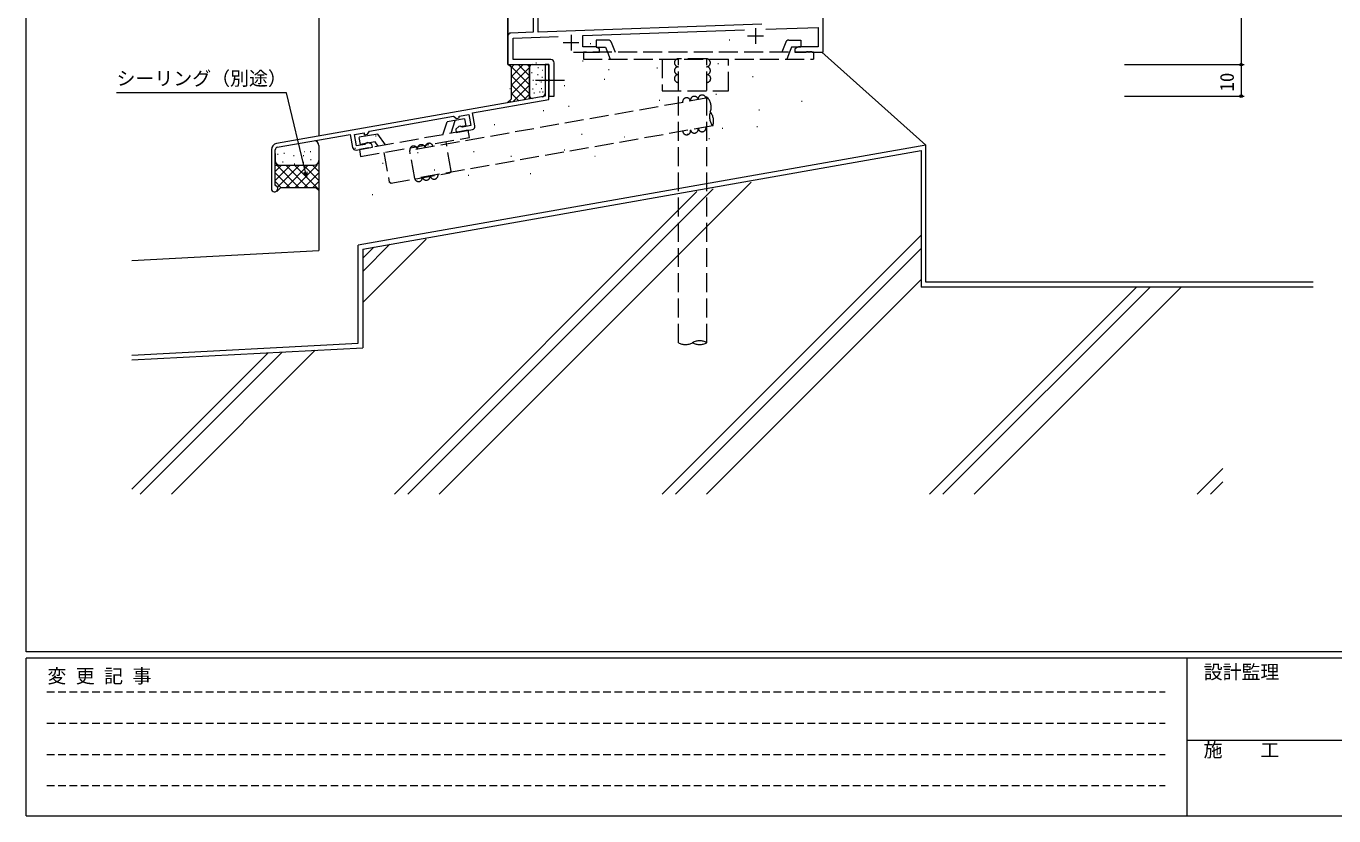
# Model space of a CAD drawing. Units: millimetres, scale not verified. Extents: x -567 to 567, y -403 to 403.
# Drawn here: x -562.7 to -148.1, y -403 to -152.6 of the extents above; entities that cross this region are included whole.
import ezdxf
from ezdxf.enums import TextEntityAlignment as Align

# ---------------------------------------------------------------- set-up
doc = ezdxf.new("R2010")
doc.units = ezdxf.units.MM
doc.header["$LTSCALE"] = 2
for name, pattern in [('CHAIN2', [12, 9, -1, 1, -1]), ('DASHED1', [1.8, 1.2, -0.6]), ('DASHED3', [4, 3, -1])]:
    doc.linetypes.add(name, pattern=pattern)
for name, color, linetype, lineweight in [('0-1_USER1', 2, 'Continuous', 9), ('0-2_YKK_ZWAK', 4, 'Continuous', 9), ('0-4_YKK_12', 3, 'Continuous', 9), ('0-5_YKK_13', 3, 'Continuous', 18), ('0-6_YKK_D', 7, 'Continuous', 9), ('0-7_YSS_K', 6, 'Continuous', 9), ('0-9_YSS_KE', 7, 'Continuous', 9)]:
    doc.layers.add(name, color=color, linetype=linetype, lineweight=lineweight)
doc.styles.add('ＭＳ ゴシック', font='')
doc.styles.get('ＭＳ ゴシック').set_extended_font_data('MS Gothic')

msp = doc.modelspace()

# ---------------------------------------------------------------- linework, layer by layer
at = {"layer": '0-1_USER1'}
for p, q in [((-409.949, -164.845), (-409.949, 43.157)), ((-309.949, -160.345), (-309.949, 43.157)), ((-409.949, -33.991), (-409.949, -164.845)), ((-409.949, -164.845), (-409.649, -164.845))]:
    msp.add_line(p, q, dxfattribs=at)
at = {"layer": '0-2_YKK_ZWAK', "linetype": 'DASHED3'}
for p, q in [((-378.151, -157.045), (-382.028, -157.045)), ((-313.028, -160.845), (-386.028, -160.845)), ((-378.421, -160.845), (-377.492, -163.145)), ((-377.223, -157.67), (-375.941, -160.845)), ((-321.832, -157.67), (-323.114, -160.845)), ((-320.634, -160.845), (-321.563, -163.145)), ((-313.028, -160.845), (-313.028, -163.145)), ((-340.027, -173.145), (-340.027, -163.145)), ((-423.737, -181.997), (-429.244, -182.968)), ((-423.737, -181.997), (-423.338, -184.262)), ((-430.575, -187.061), (-429.244, -182.968)), ((-427.981, -186.604), (-426.65, -182.511)), ((-423.338, -184.262), (-425.007, -184.556)), ((-451.221, -186.843), (-457.221, -187.901)), ((-457.221, -187.901), (-456.821, -190.166)), ((-452.065, -189.328), (-456.821, -190.166)), ((-451.116, -190.683), (-452.065, -189.328)), ((-448.816, -190.278), (-451.221, -186.843)), ((-427.922, -198.576), (-429.572, -189.22)), ((-449.268, -192.693), (-447.618, -202.049)), ((-427.922, -198.576), (-428.328, -199.155)), ((-447.039, -202.454), (-447.618, -202.049)), ((-447.039, -202.454), (-428.328, -199.155))]:
    msp.add_line(p, q, dxfattribs=at)
for points in [[(-382.028, -157.045), (-382.028, -159.345), (-379.028, -159.345), (-378.421, -160.845)], [(-320.904, -157.045), (-317.028, -157.045), (-317.028, -159.345), (-320.028, -159.345), (-320.634, -160.845)], [(-386.028, -160.845), (-386.028, -163.145), (-313.028, -163.145)], [(-361.027, -163.145), (-361.027, -173.145), (-340.027, -173.145)]]:
    msp.add_lwpolyline(points, dxfattribs=at)
msp.add_lwpolyline([(-457.053, -191.73), (-456.654, -193.995), (-422.186, -187.918), (-422.585, -185.653)], close=True, dxfattribs=at)
for centre, start, end in [((-378.151, -158.045), 21.99428, 89.99913), ((-320.904, -158.045), 90.00087, 158.00572)]:
    msp.add_arc(centre, 1, start, end, dxfattribs=at)
at = {"layer": '0-4_YKK_12'}
for p, q in [((-469.947, 43.157), (-469.947, -187.505)), ((-339.837, -157.012), (-339.637, -157.012)), ((-383.833, -158.119), (-383.633, -158.119)), ((-277.449, -190.318), (-310.449, -160.845)), ((-409.54, -164.845), (-403.149, -171.236)), ((-408.949, -168.674), (-405.119, -164.845)), ((-408.949, -165.846), (-407.948, -164.845)), ((-408.949, -171.503), (-403.149, -165.703)), ((-406.711, -164.845), (-403.149, -168.407)), ((-403.883, -164.845), (-403.149, -165.579)), ((-403.149, -164.845), (-403.149, -174.727)), ((-401.088, -164.306), (-400.888, -164.306)), ((-400.441, -165.792), (-400.241, -165.792)), ((-398.149, -164.845), (-398.149, -174.727)), ((-386.323, -163.653), (-386.123, -163.653)), ((-343.434, -164.483), (-343.234, -164.483)), ((-408.949, -168.264), (-403.149, -174.064)), ((-408.949, -174.331), (-403.149, -168.531)), ((-402.444, -167.342), (-402.244, -167.342)), ((-402.057, -169.733), (-401.857, -169.733)), ((-400.571, -167.924), (-400.371, -167.924)), ((-399.989, -169.862), (-399.789, -169.862)), ((-399.214, -168.828), (-399.014, -168.828)), ((-399.149, -166.631), (-398.949, -166.631)), ((-394.624, -169.74), (-394.424, -169.74)), ((-379.406, -169.464), (-379.206, -169.464)), ((-378.022, -166.42), (-377.822, -166.42)), ((-362.774, -165.866), (-362.574, -165.866)), ((-332.366, -168.633), (-332.166, -168.633)), ((-409.404, -172.397), (-409.204, -172.397)), ((-408.949, -171.093), (-404.14, -175.901)), ((-408.949, -173.921), (-406.545, -176.325)), ((-408.451, -176.661), (-403.149, -171.36)), ((-402.121, -172.511), (-401.921, -172.511)), ((-401.734, -173.803), (-401.534, -173.803)), ((-401.088, -171.025), (-400.888, -171.025)), ((-399.925, -173.415), (-399.725, -173.415)), ((-399.537, -170.314), (-399.337, -170.314)), ((-399.408, -172.382), (-399.208, -172.382)), ((-398.955, -173.415), (-398.755, -173.415)), ((-392.135, -171.404), (-391.935, -171.404)), ((-409.449, -176.249), (-408.949, -176.749)), ((-405.017, -176.056), (-403.149, -174.188)), ((-390.751, -178.041), (-390.551, -178.041)), ((-361.973, -176.104), (-361.773, -176.104)), ((-343.987, -174.168), (-343.787, -174.168)), ((-316.87, -176.381), (-316.67, -176.381)), ((-398.775, -179.425), (-398.575, -179.425)), ((-330.429, -179.148), (-330.229, -179.148)), ((-414.27, -183.852), (-414.07, -183.852)), ((-342.05, -184.959), (-341.85, -184.959)), ((-330.982, -184.406), (-330.782, -184.406)), ((-469.947, -190.458), (-469.947, -195.247)), ((-451.902, -187.449), (-451.702, -187.449)), ((-386.6, -186.896), (-386.4, -186.896)), ((-373.041, -187.726), (-372.841, -187.726)), ((-353.119, -186.896), (-352.919, -186.896)), ((-346.225, -188.221), (-346.025, -188.221)), ((-483.749, -193.063), (-483.749, -196.247)), ((-482.976, -193.25), (-482.776, -193.25)), ((-480.972, -192.956), (-480.772, -192.956)), ((-477.905, -193.602), (-477.705, -193.602)), ((-474.838, -193.642), (-474.638, -193.642)), ((-474.516, -192.351), (-474.316, -192.351)), ((-472.619, -192.391), (-472.419, -192.391)), ((-458.543, -191.323), (-458.343, -191.323)), ((-455.949, -223.316), (-278.949, -192.106)), ((-438.621, -192.707), (-438.421, -192.707)), ((-420.911, -192.43), (-420.711, -192.43)), ((-409.013, -193.814), (-408.813, -193.814)), ((-392.134, -191.877), (-391.934, -191.877)), ((-382.449, -193.814), (-382.249, -193.814)), ((-278.949, -192.106), (-278.949, -235.345)), ((-483.745, -196.747), (-471.447, -196.747)), ((-483.745, -198.746), (-481.746, -196.747)), ((-483.745, -201.574), (-478.918, -196.747)), ((-483.264, -196.747), (-476.264, -203.747)), ((-483.049, -203.706), (-476.09, -196.747)), ((-481.457, -195.7), (-481.257, -195.7)), ((-480.435, -196.747), (-473.435, -203.747)), ((-480.261, -203.747), (-473.261, -196.747)), ((-477.744, -196.265), (-477.544, -196.265)), ((-477.607, -196.747), (-469.947, -204.407)), ((-477.433, -203.747), (-470.433, -196.747)), ((-474.838, -195.781), (-474.638, -195.781)), ((-474.778, -196.747), (-469.947, -201.578)), ((-472.579, -194.934), (-472.379, -194.934)), ((-471.95, -196.747), (-469.947, -198.75)), ((-471.61, -196.75), (-471.41, -196.75)), ((-469.947, -195.247), (-469.947, -204.747)), ((-449.689, -196.027), (-449.489, -196.027)), ((-433.363, -198.241), (-433.163, -198.241)), ((-483.745, -199.094), (-479.092, -203.747)), ((-483.745, -201.923), (-481.921, -203.747)), ((-474.604, -203.747), (-469.947, -199.09)), ((-471.776, -203.747), (-469.947, -201.919)), ((-447.198, -202.392), (-446.998, -202.392)), ((-431.807, -301), (-332.86, -202.053)), ((-422.572, -199.901), (-422.372, -199.901)), ((-402.926, -199.348), (-402.726, -199.348)), ((-453.009, -205.989), (-452.809, -205.989)), ((-445.949, -301), (-350.029, -205.08)), ((-441.706, -301), (-344.878, -204.172)), ((-361.096, -301), (-278.949, -218.853)), ((-455.949, -240.289), (-435.877, -220.218)), ((-455.949, -230.39), (-447.361, -221.802)), ((-455.949, -226.147), (-452.512, -222.71)), ((-455.949, -223.316), (-455.949, -254.613)), ((-356.854, -301), (-278.949, -223.095)), ((-346.954, -301), (-278.949, -232.995)), ((-154.578, -235.345), (-278.949, -235.345)), ((-276.243, -301), (-210.588, -235.345)), ((-272.001, -301), (-206.346, -235.345)), ((-262.101, -301), (-196.446, -235.345)), ((-529.226, -258.454), (-455.949, -254.613)), ((-529.226, -299.424), (-485.99, -256.188)), ((-526.559, -301), (-481.512, -255.953)), ((-516.66, -301), (-471.065, -255.406)), ((-191.391, -301), (-183.301, -292.91)), ((-187.148, -301), (-183.288, -297.14))]:
    msp.add_line(p, q, dxfattribs=at)
at = {"layer": '0-4_YKK_12', "linetype": 'DASHED3'}
for p, q in [((-355.903, -252.989), (-355.903, -162.992)), ((-346.903, -162.995), (-355.903, -162.995)), ((-346.903, -252.989), (-346.903, -162.992)), ((-346.563, -175.397), (-441.094, -192.114)), ((-345, -184.26), (-439.531, -200.977)), ((-439.527, -200.977), (-441.09, -192.113))]:
    msp.add_line(p, q, dxfattribs=at)
at = {"layer": '0-4_YKK_12', "linetype": 'CHAIN2'}
msp.add_line((-391.986, -169.845), (-401.181, -169.845), dxfattribs=at)
at = {"layer": '0-4_YKK_12'}
for centre, radius, start, end in [((-402.149, -165.845), 1, 90, 180), ((-399.149, -174.027), 1, 270, 0), ((-402.149, -174.527), 1, 180, 270), ((-471.447, -190.458), 1.5, 0, 84.75665), ((-482.249, -195.247), 1.5, 180, 270), ((-471.447, -195.247), 1.5, 270, 0)]:
    msp.add_arc(centre, radius, start, end, dxfattribs=at)
at = {"layer": '0-4_YKK_12', "linetype": 'DASHED3'}
for centre, radius, start, end in [((-355.903, -164.245), 1.25, 90, 270), ((-355.903, -166.745), 1.25, 90, 270), ((-347.012, -164.244), 1.25, 270.00571, 90.00589), ((-347.012, -166.744), 1.25, 270.00571, 90.00589), ((-355.903, -169.245), 1.25, 90, 270), ((-346.903, -169.245), 1.25, 270, 90), ((-353.309, -176.587), 1.25, 9.99963, 189.99982), ((-350.847, -176.153), 1.25, 9.99963, 189.99982), ((-348.385, -175.718), 1.25, 9.99963, 189.99982), ((-350.01, -178.29), 4.5, 340.00021, 40.00016), ((-341.553, -181.368), 4.5, 160.00016, 220.00021), ((-349.229, -182.721), 4.5, 340.00016, 40.00021), ((-353.291, -185.833), 1.25, 189.99959, 9.99978), ((-350.847, -185.292), 1.25, 190.00534, 10.00552), ((-348.385, -184.857), 1.25, 190.00534, 10.00552), ((-439.859, -191.896), 1.25, 10, 190.00018), ((-437.397, -191.462), 1.25, 10, 190.00018), ((-434.935, -191.028), 1.25, 10, 190.00018), ((-438.316, -200.652), 1.25, 189.99429, 9.99448), ((-435.854, -200.218), 1.25, 189.99429, 9.99448), ((-433.372, -199.891), 1.25, 190.00004, 10.00022), ((-349.153, -256.886), 4.5, 59.99998, 120.00002), ((-353.653, -249.092), 4.5, 240.00002, 299.99998), ((-349.153, -249.092), 4.5, 239.99998, 300.00002)]:
    msp.add_arc(centre, radius, start, end, dxfattribs=at)
at = {"layer": '0-5_YKK_13'}
for p, q in [((-409.861, -164.757), (-408.949, -165.669)), ((-408.949, -165.669), (-408.949, -175.749)), ((-403.149, -175.727), (-403.149, -164.845)), ((-408.949, -175.749), (-410.163, -176.963)), ((-277.449, -190.318), (-457.449, -222.057)), ((-481.937, -203.747), (-483.242, -205.052)), ((-481.937, -203.747), (-470.947, -203.747)), ((-470.947, -203.747), (-469.947, -204.747)), ((-469.947, -204.747), (-469.947, -223.804)), ((-529.226, -226.91), (-469.947, -223.804)), ((-457.466, -253.191), (-457.449, -222.057)), ((-529.226, -256.952), (-457.466, -253.191))]:
    msp.add_line(p, q, dxfattribs=at)
msp.add_lwpolyline([(-154.578, -233.845), (-277.449, -233.845), (-277.449, -190.318)], dxfattribs=at)
at = {"layer": '0-6_YKK_D'}
for p, q in [((-331.449, -153.245), (-331.449, -158.245)), ((-389.949, -155.345), (-389.949, -160.345)), ((-333.949, -155.745), (-328.949, -155.745)), ((-392.449, -157.845), (-387.449, -157.845)), ((-398.029, -170.12), (-398.149, -170.303)), ((-398.149, -170.303), (-398.149, -174.845)), ((-398.149, -174.845), (-483.292, -189.858)), ((-424.636, -184.517), (-424.862, -184.379)), ((-484.945, -191.828), (-484.945, -204.15))]:
    msp.add_line(p, q, dxfattribs=at)
for points in [[(-347.749, -106.545), (-347.749, -126.845), (-366.849, -126.845), (-366.849, -128.475), (-347.749, -128.475), (-347.749, -139.845), (-408.319, -139.845), (-408.319, -131.845), (-409.949, -131.845), (-409.949, -144.845), (-408.319, -144.845), (-408.319, -141.475), (-401.949, -141.475), (-401.949, -154.565), (-408.984, -154.811)], [(-328.143, -153.619), (-311.579, -153.041), (-311.579, -159.215), (-317.858, -159.215), (-318.949, -159.845), (-318.949, -160.845), (-315.407, -160.845), (-315.224, -160.725), (-314.674, -160.725), (-314.491, -160.845), (-314.407, -160.845), (-314.224, -160.725), (-313.674, -160.725), (-313.491, -160.845), (-309.949, -160.845), (-309.949, -104.845)], [(-329.449, -152.034), (-400.319, -154.509), (-400.319, -141.475), (-347.119, -141.475)], [(-409.949, -155.81), (-409.949, -164.845), (-396.949, -164.845), (-396.949, -169.387), (-396.829, -169.57), (-396.829, -170.12), (-396.949, -170.303), (-396.949, -174.845), (-395.319, -174.845), (-395.319, -164.215)], [(-396.319, -163.215), (-408.319, -163.215), (-408.319, -156.419), (-393.978, -155.918)], [(-389.131, -160.845), (-380.949, -160.845), (-380.949, -159.845), (-382.04, -159.215), (-386.249, -159.215), (-386.249, -155.648), (-334.895, -153.855)], [(-420.416, -184.255), (-421.145, -180.119), (-396.949, -175.852), (-396.949, -164.845), (-398.149, -164.845), (-398.149, -169.387)], [(-398.149, -169.387), (-398.029, -169.57), (-398.029, -170.12)], [(-454.997, -189.692), (-455.162, -189.899), (-455.327, -190.106), (-457.989, -190.575), (-458.615, -187.03), (-455.527, -186.486), (-455.527, -187.044), (-454.531, -186.868), (-453.841, -185.884), (-427.251, -181.195), (-426.267, -181.885), (-425.383, -181.729), (-425.383, -181.17), (-422.374, -180.64), (-421.748, -184.185), (-424.411, -184.654), (-424.636, -184.517)], [(-424.862, -184.379), (-425.526, -184.496), (-426.522, -185.331), (-426.348, -186.316), (-421.227, -185.413)], [(-483.084, -191.04), (-459.947, -186.96), (-459.218, -191.096)], [(-458.059, -191.908), (-452.938, -191.005), (-453.112, -190.02), (-454.333, -189.575), (-454.997, -189.692)], [(-483.56, -203.227), (-483.745, -202.95), (-483.745, -191.828)]]:
    msp.add_lwpolyline(points, dxfattribs=at)
for centre, radius, start, end in [((-408.949, -155.81), 1, 92.00001, 180.00003), ((-396.319, -164.215), 1, 0.00001, 89.99999), ((-421.401, -184.428), 1, 280.00001, 10), ((-482.945, -191.828), 2, 99.99999, 180.00002), ((-482.945, -191.828), 0.8, 99.99999, 180.00002), ((-458.233, -190.923), 1, 190.00002, 280.00001), ((-483.945, -204.15), 1, 180.00002, 67.38012)]:
    msp.add_arc(centre, radius, start, end, dxfattribs=at)
at = {"layer": '0-7_YSS_K'}
for p, q in [((-177.449, -104.845), (-177.449, -164.845)), ((-214.449, -164.845), (-176.449, -164.845)), ((-214.449, -164.845), (-176.449, -164.845)), ((-177.449, -164.845), (-177.449, -174.845)), ((-214.449, -174.845), (-176.449, -174.845))]:
    msp.add_line(p, q, dxfattribs=at)
for points in [[(-473.777, -200.577), (-474.17, -198.923), (-480.158, -173.726), (-534.058, -173.726)], [(-473.727, -198.818), (-473.777, -200.577), (-474.613, -199.028)]]:
    msp.add_lwpolyline(points, dxfattribs=at)
for centre in [(-177.449, -164.845), (-177.449, -164.845), (-177.449, -174.845)]:
    msp.add_circle(centre, 0.425, dxfattribs=at)
at = {"layer": '0-9_YSS_KE'}
for p, q in [((-562.726, -351), (-562.726, 399)), ((537.274, -351), (-562.726, -351)), ((483.274, -353), (-562.726, -353)), ((-562.726, -403), (-562.726, -353)), ((-194.726, -353), (-194.726, -403)), ((-194.726, -378.999), (-10.726, -378.999)), ((-562.726, -403), (483.274, -403))]:
    msp.add_line(p, q, dxfattribs=at)
at = {"layer": '0-9_YSS_KE', "linetype": 'DASHED1'}
for p, q in [((-556.157, -363.732), (-201.596, -363.732)), ((-556.157, -373.63), (-201.596, -373.63)), ((-556.157, -383.528), (-201.596, -383.528)), ((-556.157, -393.426), (-201.596, -393.426))]:
    msp.add_line(p, q, dxfattribs=at)

# ---------------------------------------------------------------- texts
at = {"layer": '0-7_YSS_K', "style": 'ＭＳ ゴシック'}
msp.add_text('シーリング（別途）', height=4.399, dxfattribs=at).set_placement((-534.058, -172.726), align=Align.BOTTOM_LEFT)
msp.add_text('10', height=4.399, rotation=90, dxfattribs=at).set_placement((-178.449, -173.365), align=Align.BOTTOM_LEFT)
at = {"layer": '0-9_YSS_KE', "style": 'ＭＳ ゴシック'}
for s, p in [('変 更 記 事', (-555.991, -362.209)), ('設計監理', (-189.341, -360.904)), ('施\u3000\u3000工', (-189.341, -385.649))]:
    msp.add_text(s, height=4.399, dxfattribs=at).set_placement(p, align=Align.BOTTOM_LEFT)

doc.saveas('drawing.dxf')
